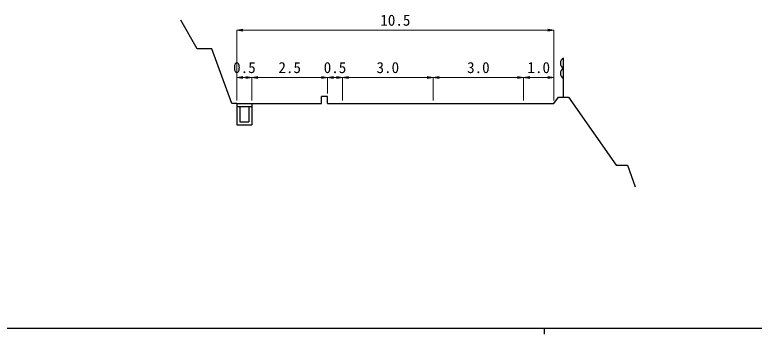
# Model space of a CAD drawing. Units: millimetres on the paper, enlarged 1000 times, with parts at other scales. Extents: x 40000 to 680000, y 20000 to 380000.
# Drawn here: x 180336 to 302807, y 204000 to 256887 of the extents above; entities that cross this region are included whole.
import ezdxf
from ezdxf.enums import TextEntityAlignment as Align

# ---------------------------------------------------------------- set-up
doc = ezdxf.new("R2010")
doc.units = ezdxf.units.MM
doc.header["$LTSCALE"] = 1000
for name, color, linetype, lineweight in [('M-BGD', 7, 'Continuous', 25), ('M-STR-HTXT', 7, 'Continuous', 13), ('M-TTL-BAND', 7, 'Continuous', 25)]:
    doc.layers.add(name, color=color, linetype=linetype, lineweight=lineweight)
doc.styles.add('ＭＳ ゴシック', font='')
doc.styles.get('ＭＳ ゴシック').set_extended_font_data('MS Gothic')

# ---------------------------------------------------------------- blocks, each defined once
blk = doc.blocks.new('open_arrow')
at = {"color": 0, "linetype": 'Continuous', "lineweight": -2}
blk.add_lwpolyline([(7.5, 1.25), (0, 0), (7.5, -1.25)], dxfattribs=at)

msp = doc.modelspace()

# ---------------------------------------------------------------- linework, layer by layer
at = {"layer": 'M-BGD'}
for p, q in [((271216, 243247), (271216, 249709)), ((232119, 243337), (231119, 243337)), ((231119, 242178), (231119, 243337)), ((232119, 242178), (232119, 243337)), ((217119, 242178), (217119, 238678)), ((217119, 241678), (219619, 241678)), ((217619, 241678), (217619, 239178)), ((219119, 241678), (219119, 239178)), ((219619, 242178), (219619, 238678)), ((217619, 239178), (219119, 239178)), ((217119, 238678), (219619, 238678))]:
    msp.add_line(p, q, dxfattribs=at)
for points in [[(217119, 242178), (216298, 242178), (212992, 251264), (210566, 251264), (207833, 255997)], [(232119, 242178), (234619, 242178), (249619, 242178), (264619, 242178), (269619, 242178), (270367, 243247), (272066, 243247), (279966, 231964), (281825, 231964), (283112, 228429)], [(217119, 242178), (219619, 242178), (231119, 242178)]]:
    msp.add_lwpolyline(points, dxfattribs=at)
for centre in [(271641, 248873), (271641, 247200)]:
    msp.add_arc(centre, 938, 116.90629, 243.09371, dxfattribs=at)
at = {"layer": 'M-STR-HTXT'}
for p, q in [((217119, 242678), (217119, 254341)), ((269619, 254340), (217119, 254340)), ((269619, 242678), (269619, 254341)), ((217119, 246499), (219619, 246499)), ((219619, 242678), (219619, 246500)), ((219619, 246499), (232119, 246499)), ((232119, 243837), (232119, 246500)), ((232119, 246499), (234619, 246499)), ((234619, 242678), (234619, 246500)), ((234619, 246499), (249619, 246499)), ((249619, 242678), (249619, 246500)), ((249619, 246499), (264619, 246499)), ((264619, 242678), (264619, 246500)), ((264619, 246499), (269619, 246499))]:
    msp.add_line(p, q, dxfattribs=at)
at = {"layer": 'M-TTL-BAND'}
for p, q in [((40000, 205000), (579000, 205000)), ((268000, 205000), (268000, 204000))]:
    msp.add_line(p, q, dxfattribs=at)

# ---------------------------------------------------------------- block references
at = {"layer": 'M-STR-HTXT', "xscale": 133, "yscale": 133}
for p in [(217119, 254340), (217119, 246499), (219619, 246499), (232119, 246499), (234619, 246499), (249619, 246499), (264619, 246499)]:
    msp.add_blockref('open_arrow', p, dxfattribs=at)
at = {"layer": 'M-STR-HTXT', "xscale": 133, "yscale": 133, "rotation": 180}
for p in [(269619, 254340), (219619, 246499), (232119, 246499), (234619, 246499), (249619, 246499), (264619, 246499), (269619, 246499)]:
    msp.add_blockref('open_arrow', p, dxfattribs=at)

# ---------------------------------------------------------------- texts
at = {"layer": 'M-STR-HTXT', "style": 'ＭＳ ゴシック'}
for s, p in [('10.5', (243369, 254527)), ('0.5', (218369, 246687)), ('2.5', (225869, 246687)), ('0.5', (233369, 246687)), ('3.0', (242119, 246687)), ('3.0', (257119, 246687)), ('1.0', (267119, 246687))]:
    msp.add_text(s, height=1833, dxfattribs=at).set_placement(p, align=Align.BOTTOM_CENTER)

doc.saveas('drawing.dxf')
